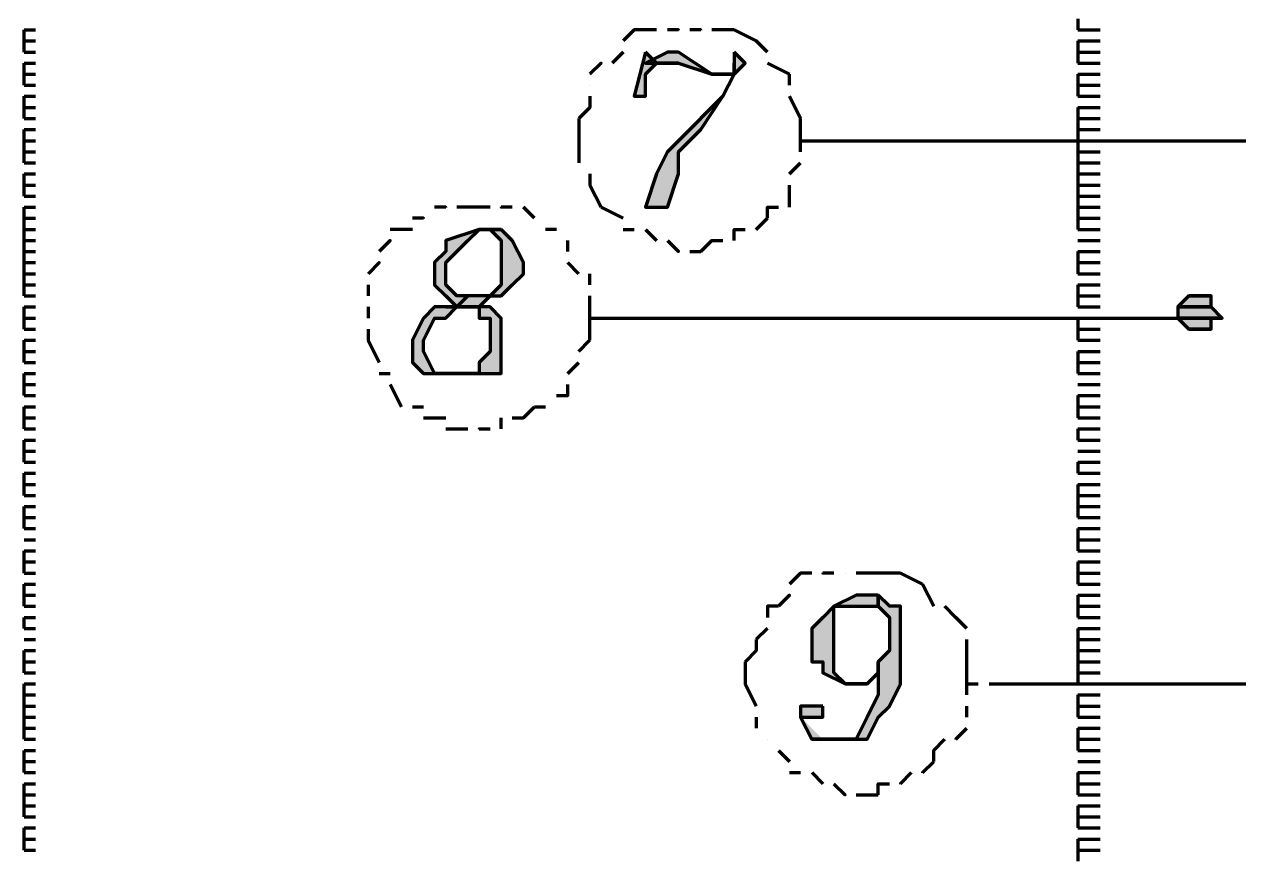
# Model space of a CAD drawing. Header units: inches. Extents: x 16 to 776, y 37 to 575.
# Drawn here: x 245.83 to 264.08, y 330.25 to 342.75 of the extents above; entities that cross this region are included whole.
import ezdxf

# ---------------------------------------------------------------- set-up
doc = ezdxf.new("R2010")
doc.units = ezdxf.units.IN
doc.header["$MEASUREMENT"] = 0
doc.layers.add('H', color=7, linetype='CONTINUOUS', lineweight=100)
doc.layers.add('P', color=250, linetype='CONTINUOUS', lineweight=100)

msp = doc.modelspace()

# ---------------------------------------------------------------- hatches: boundary and pattern name
at = {"layer": 'H', "linetype": 'Continuous'}
for points in [[(255.167, 342.333), (255, 341.667), (255.167, 341.667), (255.167, 342), (255.333, 342.167), (255.667, 342.167), (255.167, 342.167), (255.333, 342.167)], [(256.5, 342.333), (256.5, 342.167), (256.5, 342), (256.333, 341.667), (255.667, 341), (255.5, 340.833), (255.333, 340.5), (255.167, 340), (255.5, 340), (255.667, 340.5), (255.667, 340.833), (256, 341.167), (256.333, 341.667), (256.5, 342), (256.667, 342.167)], [(255.667, 342.333), (255.5, 342.333), (255.167, 342.167), (255.667, 342.167), (256.167, 342)], [(253, 339.667), (252.667, 339.667), (252.167, 339.5), (252.167, 339.333), (252, 339.167), (252, 338.833), (252.167, 338.667), (252.333, 338.5), (252.5, 338.667), (252.333, 338.667), (252.167, 338.833), (252.167, 339.167), (252.333, 339.333), (252.5, 339.5), (252.667, 339.667), (252.833, 339.667)], [(253, 339.667), (252.833, 339.667), (253, 339.5), (253, 339.333), (253, 339), (253, 338.833), (252.833, 338.667), (252.667, 338.667), (252.5, 338.667), (252.333, 338.5), (252.167, 338.5), (252.667, 338.5), (252.667, 338.333), (252.833, 338.333), (252.833, 337.833), (252.667, 337.667), (252.667, 337.5), (252.5, 337.5), (252.167, 337.5), (252, 337.5), (252.667, 337.5), (252.833, 337.5), (253, 337.5), (253, 337.667), (253, 337.833), (253, 338.167), (253, 338.333), (252.833, 338.5), (252.667, 338.5), (252.833, 338.667), (253, 338.667), (253.167, 338.833), (253.333, 339), (253.333, 339.167), (253.167, 339.5)], [(263.333, 338.667), (263.667, 338.5), (263.167, 338.5)], [(263.5, 338.667), (263.333, 338.667), (263.667, 338.667)], [(263.667, 338.667), (263.333, 338.667), (263.667, 338.5)], [(263.667, 338.5), (263.167, 338.5), (263.833, 338.333)], [(263.167, 338.5), (263.833, 338.333), (263.167, 338.333)], [(263.833, 338.333), (263.167, 338.333), (263.667, 338.333)], [(263.667, 338.333), (263.167, 338.333), (263.667, 338.167)], [(263.167, 338.333), (263.667, 338.167), (263.333, 338.167)], [(263.667, 338.167), (263.333, 338.167), (263.5, 338.167)], [(258.667, 334.167), (258.333, 334.167), (258, 334), (257.833, 333.833), (257.667, 333.667), (257.667, 333.167), (257.833, 333.167), (257.833, 333), (258.167, 332.833), (258, 333), (258, 333.167), (258, 333.667), (258, 334), (258.167, 334), (258.333, 334), (258.667, 334)]]:
    msp.add_hatch(color=0, dxfattribs=at).paths.add_polyline_path(points)
h = msp.add_hatch(color=0, dxfattribs=at)
edge = h.paths.add_edge_path()
edge.add_line((252.167, 338.5), (252, 338.5))
edge.add_line((252, 338.5), (251.833, 338.333))
edge.add_line((251.833, 338.333), (251.667, 338))
edge.add_line((251.667, 338), (251.667, 337.667))
edge.add_line((251.667, 337.667), (251.833, 337.5))
edge.add_line((251.833, 337.5), (252.167, 337.5))
edge.add_line((252.167, 337.5), (252, 337.5))
edge.add_line((252, 337.5), (251.833, 337.833))
edge.add_line((251.833, 337.833), (251.833, 338))
edge.add_line((251.833, 338), (252, 338.333))
edge.add_line((252, 338.333), (252.167, 338.333))
edge.add_line((252.167, 338.333), (252.333, 338.5))
edge.add_line((252.333, 338.5), (252.5, 338.5))
edge.add_line((252.5, 338.5), (252.667, 338.5))
h = msp.add_hatch(color=0, dxfattribs=at)
edge = h.paths.add_edge_path()
edge.add_line((258.667, 334.167), (258.667, 334))
edge.add_line((258.667, 334), (258.833, 333.833))
edge.add_line((258.833, 333.833), (258.833, 333.333))
edge.add_line((258.833, 333.333), (258.667, 333.167))
edge.add_line((258.667, 333.167), (258.667, 332.833))
edge.add_line((258.667, 332.833), (258.667, 332.667))
edge.add_line((258.667, 332.667), (258.5, 332.333))
edge.add_line((258.5, 332.333), (258.333, 332))
edge.add_line((258.333, 332), (257.833, 332))
edge.add_line((257.833, 332), (258.167, 332))
edge.add_line((258.167, 332), (258.5, 332))
edge.add_line((258.5, 332), (258.667, 332.333))
edge.add_line((258.667, 332.333), (258.833, 332.5))
edge.add_line((258.833, 332.5), (259, 332.833))
edge.add_line((259, 332.833), (259, 333.167))
edge.add_line((259, 333.167), (259, 333.667))
edge.add_line((259, 333.667), (259, 334))
edge.add_line((259, 334), (258.833, 334))
h = msp.add_hatch(color=0, dxfattribs=at)
edge = h.paths.add_edge_path()
edge.add_line((257.833, 332.5), (257.5, 332.5))
edge.add_line((257.5, 332.5), (257.5, 332.333))
edge.add_line((257.5, 332.333), (257.833, 332))
edge.add_line((257.833, 332), (257.667, 332))
edge.add_line((257.667, 332), (257.5, 332.333))
edge.add_line((257.5, 332.333), (257.833, 332.333))

# ---------------------------------------------------------------- linework, layer by layer
at = {"layer": 'P', "color": 0, "linetype": 'Continuous'}
for points in [[(261.667, 342.833), (261.667, 342.667)], [(245.833, 342.667), (246, 342.667)], [(245.833, 342.667), (245.833, 342.667)], [(245.833, 342.5), (245.833, 342.667)], [(245.833, 342.667), (245.833, 342.667)], [(245.833, 342.667), (246, 342.667)], [(245.833, 342.667), (246, 342.667)], [(245.833, 342.667), (245.833, 342.667)], [(245.833, 342.667), (245.833, 342.667)], [(245.833, 342.667), (246, 342.667)], [(245.833, 342.667), (245.833, 342.667)], [(245.833, 342.667), (246, 342.667)], [(255.167, 342.667), (255, 342.667), (254.833, 342.5)], [(255.333, 342.667), (255.167, 342.667)], [(255.667, 342.667), (255.667, 342.667), (255.5, 342.667)], [(256, 342.667), (256, 342.667), (255.833, 342.667)], [(256.5, 342.667), (256.167, 342.667)], [(256.833, 342.5), (256.5, 342.667)], [(261.667, 342.667), (261.833, 342.667)], [(261.667, 342.667), (261.667, 342.667)], [(261.667, 342.667), (261.833, 342.667)], [(261.667, 342.667), (261.833, 342.667)], [(261.667, 342.667), (261.833, 342.667)], [(261.833, 342.667), (262, 342.667)], [(261.833, 342.667), (262, 342.667)], [(261.833, 342.667), (262, 342.667)], [(261.833, 342.667), (262, 342.667)], [(245.833, 342.5), (246, 342.5)], [(245.833, 342.5), (245.833, 342.5)], [(245.833, 342.333), (245.833, 342.5)], [(245.833, 342.5), (245.833, 342.5)], [(245.833, 342.5), (246, 342.5)], [(257, 342.333), (256.833, 342.5)], [(261.667, 342.5), (261.833, 342.5)], [(261.667, 342.5), (261.667, 342.333)], [(261.667, 342.5), (261.833, 342.5)], [(261.833, 342.5), (262, 342.5)], [(261.833, 342.5), (262, 342.5)], [(245.833, 342.333), (246, 342.333)], [(245.833, 342.333), (245.833, 342.333)], [(245.833, 342.333), (246, 342.333)], [(245.833, 342.333), (245.833, 342.333)], [(245.833, 342.333), (245.833, 342.333)], [(245.833, 342.333), (246, 342.333)], [(254.833, 342.333), (254.667, 342.167)], [(255.167, 342.333), (255, 341.667), (255.167, 341.667), (255.167, 342), (255.333, 342.167), (255.667, 342.167), (255.167, 342.167), (255.333, 342.167), (255.167, 342.333)], [(256.5, 342.333), (256.5, 342.167), (256.5, 342.167), (256.5, 342), (256.333, 341.667), (255.667, 341), (255.5, 340.833), (255.333, 340.5), (255.167, 340), (255.5, 340), (255.667, 340.5), (255.667, 340.833), (256, 341.167), (256.333, 341.667), (256.5, 342), (256.667, 342.167), (256.5, 342.333)], [(255.667, 342.333), (255.5, 342.333), (255.167, 342.167), (255.667, 342.167), (256.167, 342), (256.167, 342), (255.667, 342.333)], [(261.667, 342.333), (261.833, 342.333)], [(261.667, 342.333), (261.667, 342.167)], [(261.667, 342.333), (261.833, 342.333)], [(261.833, 342.333), (262, 342.333)], [(261.833, 342.333), (262, 342.333)], [(245.833, 342.167), (246, 342.167)], [(245.833, 342.167), (245.833, 342.167)], [(245.833, 342), (245.833, 342.167)], [(245.833, 342.167), (245.833, 342.167)], [(245.833, 342.167), (246, 342.167)], [(245.833, 342.167), (246, 342.167)], [(245.833, 342.167), (245.833, 342.167)], [(245.833, 342.167), (245.833, 342.167)], [(245.833, 342.167), (246, 342.167)], [(245.833, 342.167), (245.833, 342.167)], [(245.833, 342.167), (246, 342.167)], [(254.5, 342.167), (254.5, 342.167), (254.333, 342)], [(256.5, 342.167), (256.5, 342), (256.167, 342), (256.167, 342), (256.5, 342), (256.5, 342.167), (256.5, 342.167)], [(257.333, 342), (257, 342.167)], [(261.667, 342.167), (261.833, 342.167)], [(261.667, 342.167), (261.667, 342.167)], [(261.667, 342.167), (261.833, 342.167)], [(261.667, 342.167), (261.833, 342.167)], [(261.667, 342.167), (261.833, 342.167)], [(261.833, 342.167), (262, 342.167)], [(261.833, 342.167), (262, 342.167)], [(261.833, 342.167), (262, 342.167)], [(261.833, 342.167), (262, 342.167)], [(245.833, 342), (246, 342)], [(245.833, 342), (245.833, 342)], [(245.833, 341.833), (245.833, 342)], [(245.833, 342), (245.833, 342)], [(245.833, 342), (246, 342)], [(245.833, 341.833), (246, 341.833)], [(245.833, 341.833), (245.833, 341.833)], [(245.833, 341.833), (245.833, 341.833)], [(245.833, 341.833), (246, 341.833)], [(245.833, 341.833), (246, 341.833)], [(245.833, 341.833), (245.833, 341.833)], [(245.833, 341.833), (245.833, 341.833)], [(245.833, 341.833), (246, 341.833)], [(245.833, 341.833), (246, 341.833)], [(245.833, 341.833), (245.833, 341.833)], [(245.833, 341.833), (245.833, 341.833)], [(245.833, 341.833), (246, 341.833)], [(254.333, 341.833), (254.333, 341.833)], [(257.333, 341.833), (257.333, 342)], [(261.667, 342), (261.833, 342)], [(261.667, 342), (261.667, 341.833)], [(261.667, 342), (261.833, 342)], [(261.667, 341.833), (261.833, 341.833)], [(261.667, 341.833), (261.667, 341.833)], [(261.667, 341.833), (261.833, 341.833)], [(261.667, 341.833), (261.833, 341.833)], [(261.667, 341.833), (261.667, 341.667)], [(261.667, 341.833), (261.833, 341.833)], [(261.833, 342), (262, 342)], [(261.833, 342), (262, 342)], [(261.833, 341.833), (262, 341.833)], [(261.833, 341.833), (262, 341.833)], [(261.833, 341.833), (262, 341.833)], [(261.833, 341.833), (262, 341.833)], [(245.833, 341.667), (246, 341.667)], [(245.833, 341.667), (245.833, 341.667)], [(245.833, 341.5), (245.833, 341.667)], [(245.833, 341.667), (245.833, 341.667)], [(245.833, 341.667), (246, 341.667)], [(254.333, 341.667), (254.333, 341.5), (254.167, 341.333)], [(257.5, 341.333), (257.333, 341.667)], [(261.667, 341.667), (261.833, 341.667)], [(261.667, 341.667), (261.833, 341.667)], [(261.833, 341.667), (262, 341.667)], [(261.833, 341.667), (262, 341.667)], [(245.833, 341.5), (246, 341.5)], [(245.833, 341.5), (245.833, 341.5)], [(245.833, 341.333), (245.833, 341.5)], [(245.833, 341.5), (245.833, 341.5)], [(245.833, 341.5), (246, 341.5)], [(261.667, 341.5), (261.833, 341.5)], [(261.667, 341.5), (261.667, 341.333)], [(261.667, 341.5), (261.833, 341.5)], [(261.833, 341.5), (262, 341.5)], [(261.833, 341.5), (262, 341.5)], [(245.833, 341.333), (246, 341.333)], [(245.833, 341.333), (245.833, 341.333)], [(245.833, 341.333), (245.833, 341.333)], [(245.833, 341.333), (246, 341.333)], [(245.833, 341.333), (246, 341.333)], [(245.833, 341.333), (245.833, 341.333)], [(245.833, 341.333), (245.833, 341.333)], [(245.833, 341.333), (246, 341.333)], [(245.833, 341.333), (246, 341.333)], [(245.833, 341.333), (245.833, 341.333)], [(245.833, 341.333), (245.833, 341.333)], [(245.833, 341.333), (246, 341.333)], [(254.167, 341.333), (254.167, 341)], [(257.5, 341), (257.5, 341.333)], [(261.667, 341.333), (261.833, 341.333)], [(261.667, 341.333), (261.667, 341.333)], [(261.667, 341.333), (261.833, 341.333)], [(261.667, 341.333), (261.833, 341.333)], [(261.667, 341.333), (261.667, 341.167)], [(261.667, 341.333), (261.833, 341.333)], [(261.833, 341.333), (262, 341.333)], [(261.833, 341.333), (262, 341.333)], [(261.833, 341.333), (262, 341.333)], [(261.833, 341.333), (262, 341.333)], [(245.833, 341.167), (246, 341.167)], [(245.833, 341.167), (245.833, 341.167)], [(245.833, 341), (245.833, 341.167)], [(245.833, 341.167), (245.833, 341.167)], [(245.833, 341.167), (246, 341.167)], [(261.667, 341.167), (261.833, 341.167)], [(261.667, 341.167), (261.667, 341)], [(261.667, 341.167), (261.833, 341.167)], [(261.833, 341.167), (262, 341.167)], [(261.833, 341.167), (262, 341.167)], [(245.833, 341), (246, 341)], [(245.833, 341), (245.833, 341)], [(245.833, 340.833), (245.833, 341)], [(245.833, 341), (245.833, 341)], [(245.833, 341), (246, 341)], [(245.833, 341), (246, 341)], [(245.833, 341), (245.833, 341)], [(245.833, 341), (245.833, 341)], [(245.833, 341), (245.833, 341)], [(245.833, 341), (246, 341)], [(254.167, 341), (254.167, 340.667)], [(257.5, 341), (278.167, 341)], [(257.5, 340.833), (257.5, 341)], [(257.5, 341), (257.667, 341)], [(261.667, 341), (261.833, 341)], [(261.667, 341), (261.833, 341)], [(261.667, 341), (261.833, 341)], [(261.667, 341), (261.667, 340.833)], [(261.667, 341), (261.833, 341)], [(261.833, 341), (262, 341)], [(261.833, 341), (262, 341)], [(261.833, 341), (262, 341)], [(261.833, 341), (262, 341)], [(245.833, 340.833), (246, 340.833)], [(245.833, 340.833), (245.833, 340.833)], [(245.833, 340.667), (245.833, 340.833)], [(245.833, 340.833), (245.833, 340.833)], [(245.833, 340.833), (246, 340.833)], [(261.667, 340.833), (261.833, 340.833)], [(261.667, 340.833), (261.667, 340.667)], [(261.667, 340.833), (261.833, 340.833)], [(261.833, 340.833), (262, 340.833)], [(261.833, 340.833), (262, 340.833)], [(245.833, 340.667), (246, 340.667)], [(245.833, 340.667), (245.833, 340.667)], [(245.833, 340.667), (245.833, 340.667)], [(245.833, 340.667), (246, 340.667)], [(257.333, 340.5), (257.5, 340.667)], [(261.667, 340.667), (261.833, 340.667)], [(261.667, 340.667), (261.667, 340.5)], [(261.667, 340.667), (261.833, 340.667)], [(261.833, 340.667), (262, 340.667)], [(261.833, 340.667), (262, 340.667)], [(245.833, 340.5), (246, 340.5)], [(245.833, 340.5), (245.833, 340.5)], [(245.833, 340.333), (245.833, 340.5)], [(245.833, 340.5), (245.833, 340.5)], [(245.833, 340.5), (246, 340.5)], [(245.833, 340.5), (246, 340.5)], [(245.833, 340.5), (245.833, 340.5)], [(245.833, 340.5), (245.833, 340.5)], [(245.833, 340.5), (245.833, 340.5)], [(245.833, 340.5), (246, 340.5)], [(254.333, 340.5), (254.333, 340.333)], [(261.667, 340.5), (261.833, 340.5)], [(261.667, 340.5), (261.833, 340.5)], [(261.667, 340.5), (261.833, 340.5)], [(261.667, 340.5), (261.667, 340.333)], [(261.667, 340.5), (261.833, 340.5)], [(261.833, 340.5), (262, 340.5)], [(261.833, 340.5), (262, 340.5)], [(261.833, 340.5), (262, 340.5)], [(261.833, 340.5), (262, 340.5)], [(245.833, 340.333), (246, 340.333)], [(245.833, 340.333), (245.833, 340.333)], [(245.833, 340.167), (245.833, 340.333)], [(245.833, 340.333), (245.833, 340.333)], [(245.833, 340.333), (246, 340.333)], [(254.333, 340.333), (254.5, 340)], [(257.333, 340), (257.333, 340.167), (257.333, 340.333)], [(261.667, 340.333), (261.833, 340.333)], [(261.667, 340.333), (261.667, 340.167)], [(261.667, 340.333), (261.833, 340.333)], [(261.833, 340.333), (262, 340.333)], [(261.833, 340.333), (262, 340.333)], [(245.833, 340.167), (246, 340.167)], [(245.833, 340.167), (245.833, 340.167)], [(245.833, 340.167), (245.833, 340.167)], [(245.833, 340.167), (246, 340.167)], [(245.833, 340), (246, 340)], [(245.833, 340), (245.833, 340)], [(245.833, 339.833), (245.833, 340)], [(245.833, 340), (245.833, 340)], [(245.833, 340), (246, 340)], [(245.833, 340), (246, 340)], [(245.833, 340), (245.833, 340)], [(245.833, 340), (245.833, 340)], [(245.833, 340), (245.833, 340)], [(245.833, 340), (246, 340)], [(252.167, 340), (252.167, 340), (252, 340)], [(252.667, 340), (252.333, 340)], [(252.833, 340), (252.667, 340), (252.667, 340)], [(253.167, 340), (253, 340), (253, 340)], [(253.5, 339.833), (253.333, 340)], [(254.5, 340), (254.833, 339.833)], [(257, 339.833), (257, 340), (257.167, 340)], [(261.667, 340.167), (261.833, 340.167)], [(261.667, 340.167), (261.667, 340)], [(261.667, 340.167), (261.833, 340.167)], [(261.667, 340), (261.833, 340)], [(261.667, 340), (261.833, 340)], [(261.667, 340), (261.833, 340)], [(261.667, 340), (261.667, 339.833)], [(261.667, 340), (261.833, 340)], [(261.833, 340.167), (262, 340.167)], [(261.833, 340.167), (262, 340.167)], [(261.833, 340), (262, 340)], [(261.833, 340), (262, 340)], [(261.833, 340), (262, 340)], [(261.833, 340), (262, 340)], [(245.833, 339.833), (246, 339.833)], [(245.833, 339.833), (245.833, 339.833)], [(245.833, 339.667), (245.833, 339.833)], [(245.833, 339.833), (245.833, 339.833)], [(245.833, 339.833), (246, 339.833)], [(251.833, 339.833), (251.833, 339.833), (251.667, 339.833)], [(256.833, 339.667), (257, 339.833)], [(261.667, 339.833), (261.833, 339.833)], [(261.667, 339.833), (261.667, 339.667)], [(261.667, 339.833), (261.833, 339.833)], [(261.833, 339.833), (262, 339.833)], [(261.833, 339.833), (262, 339.833)], [(245.833, 339.667), (246, 339.667)], [(245.833, 339.667), (245.833, 339.667)], [(245.833, 339.5), (245.833, 339.667)], [(245.833, 339.667), (245.833, 339.667)], [(245.833, 339.667), (246, 339.667)], [(245.833, 339.667), (246, 339.667)], [(245.833, 339.667), (245.833, 339.667)], [(245.833, 339.667), (245.833, 339.667)], [(245.833, 339.667), (246, 339.667)], [(251.667, 339.667), (251.5, 339.667), (251.333, 339.667)], [(253, 339.667), (252.667, 339.667), (252.167, 339.5), (252.167, 339.5), (252.167, 339.333), (252, 339.167), (252, 338.833), (252.167, 338.667), (252.167, 338.667), (252.333, 338.5), (252.5, 338.667), (252.333, 338.667), (252.167, 338.833), (252.167, 339.167), (252.333, 339.333), (252.5, 339.5), (252.667, 339.667), (252.833, 339.667), (253, 339.667)], [(253, 339.667), (252.833, 339.667), (253, 339.5), (253, 339.333), (253, 339), (253, 338.833), (252.833, 338.667), (252.667, 338.667), (252.667, 338.667), (252.5, 338.667), (252.333, 338.5), (252.167, 338.5), (252.667, 338.5), (252.667, 338.5), (252.667, 338.333), (252.833, 338.333), (252.833, 337.833), (252.667, 337.667), (252.667, 337.5), (252.5, 337.5), (252.167, 337.5), (252, 337.5), (252.667, 337.5), (252.833, 337.5), (253, 337.5), (253, 337.667), (253, 337.833), (253, 338.167), (253, 338.333), (252.833, 338.5), (252.667, 338.5), (252.667, 338.5), (252.833, 338.667), (253, 338.667), (253.167, 338.833), (253.333, 339), (253.333, 339.167), (253.167, 339.5), (253, 339.667)], [(253.833, 339.667), (253.667, 339.667)], [(254.833, 339.667), (255, 339.667)], [(255.167, 339.667), (255.333, 339.5)], [(256.5, 339.5), (256.5, 339.667), (256.667, 339.667)], [(261.667, 339.667), (261.833, 339.667)], [(261.667, 339.667), (261.667, 339.667)], [(261.667, 339.667), (261.833, 339.667)], [(261.667, 339.667), (261.833, 339.667)], [(261.667, 339.667), (261.833, 339.667)], [(261.667, 339.667), (261.833, 339.667)], [(261.833, 339.667), (262, 339.667)], [(261.833, 339.667), (262, 339.667)], [(261.833, 339.667), (262, 339.667)], [(261.833, 339.667), (262, 339.667)], [(261.833, 339.667), (262, 339.667)], [(245.833, 339.5), (246, 339.5)], [(245.833, 339.5), (245.833, 339.5)], [(245.833, 339.333), (245.833, 339.5)], [(245.833, 339.5), (245.833, 339.5)], [(245.833, 339.5), (246, 339.5)], [(251.333, 339.5), (251.333, 339.5), (251.167, 339.333)], [(254, 339.333), (254, 339.5)], [(255.5, 339.5), (255.667, 339.333), (255.667, 339.333)], [(256, 339.333), (256.167, 339.5), (256.333, 339.5)], [(261.667, 339.5), (261.833, 339.5)], [(261.667, 339.5), (261.833, 339.5)], [(261.667, 339.5), (261.833, 339.5)], [(261.833, 339.5), (262, 339.5)], [(261.833, 339.5), (262, 339.5)], [(261.833, 339.5), (262, 339.5)], [(245.833, 339.333), (246, 339.333)], [(245.833, 339.333), (245.833, 339.333)], [(245.833, 339.167), (245.833, 339.333)], [(245.833, 339.333), (245.833, 339.333)], [(245.833, 339.333), (246, 339.333)], [(255.833, 339.333), (256, 339.333)], [(261.667, 339.333), (261.833, 339.333)], [(261.667, 339.333), (261.667, 339.167)], [(261.667, 339.333), (261.833, 339.333)], [(261.833, 339.333), (262, 339.333)], [(261.833, 339.333), (262, 339.333)], [(245.833, 339.167), (246, 339.167)], [(245.833, 339.167), (245.833, 339.167)], [(245.833, 339), (245.833, 339.167)], [(245.833, 339.167), (245.833, 339.167)], [(245.833, 339.167), (246, 339.167)], [(245.833, 339.167), (246, 339.167)], [(245.833, 339.167), (245.833, 339.167)], [(245.833, 339.167), (245.833, 339.167)], [(245.833, 339.167), (246, 339.167)], [(251.167, 339.167), (251.167, 339.167), (251, 339)], [(254.167, 339), (254, 339.167)], [(261.667, 339.167), (261.833, 339.167)], [(261.667, 339.167), (261.667, 339.167)], [(261.667, 339.167), (261.833, 339.167)], [(261.667, 339.167), (261.833, 339.167)], [(261.667, 339.167), (261.667, 339)], [(261.667, 339.167), (261.833, 339.167)], [(261.833, 339.167), (262, 339.167)], [(261.833, 339.167), (262, 339.167)], [(261.833, 339.167), (262, 339.167)], [(261.833, 339.167), (262, 339.167)], [(245.833, 339), (246, 339)], [(245.833, 339), (245.833, 339)], [(245.833, 338.833), (245.833, 339)], [(245.833, 339), (245.833, 339)], [(245.833, 339), (246, 339)], [(254.333, 338.833), (254.333, 339)], [(261.667, 339), (261.833, 339)], [(261.667, 339), (261.833, 339)], [(261.667, 339), (261.833, 339)], [(261.833, 339), (262, 339)], [(261.833, 339), (262, 339)], [(261.833, 339), (262, 339)], [(245.833, 338.833), (246, 338.833)], [(245.833, 338.833), (245.833, 338.833)], [(245.833, 338.667), (245.833, 338.833)], [(245.833, 338.833), (245.833, 338.833)], [(245.833, 338.833), (246, 338.833)], [(245.833, 338.833), (246, 338.833)], [(245.833, 338.833), (245.833, 338.833)], [(245.833, 338.833), (245.833, 338.833)], [(245.833, 338.833), (245.833, 338.833)], [(245.833, 338.833), (246, 338.833)], [(251, 338.833), (251, 338.667)], [(261.667, 338.833), (261.833, 338.833)], [(261.667, 338.833), (261.833, 338.833)], [(261.667, 338.833), (261.833, 338.833)], [(261.667, 338.833), (261.833, 338.833)], [(261.667, 338.833), (261.667, 338.667)], [(261.667, 338.833), (261.833, 338.833)], [(261.833, 338.833), (262, 338.833)], [(261.833, 338.833), (262, 338.833)], [(261.833, 338.833), (262, 338.833)], [(261.833, 338.833), (262, 338.833)], [(261.833, 338.833), (262, 338.833)], [(245.833, 338.667), (246, 338.667)], [(245.833, 338.667), (245.833, 338.667)], [(245.833, 338.667), (245.833, 338.667)], [(245.833, 338.667), (246, 338.667)], [(254.333, 338.333), (254.333, 338.667)], [(261.667, 338.667), (261.833, 338.667)], [(261.667, 338.667), (261.667, 338.5)], [(261.667, 338.667), (261.833, 338.667)], [(261.833, 338.667), (262, 338.667)], [(261.833, 338.667), (262, 338.667)], [(263.667, 338.667), (263.333, 338.667), (263.167, 338.5), (263.667, 338.5), (263.667, 338.667)], [(263.333, 338.667), (263.5, 338.667), (263.333, 338.667), (263.333, 338.667)], [(263.5, 338.667), (263.333, 338.667), (263.333, 338.667), (263.5, 338.667), (263.5, 338.667)], [(263.5, 338.667), (263.333, 338.667), (263.333, 338.667), (263.667, 338.667), (263.5, 338.667)], [(263.667, 338.667), (263.333, 338.667), (263.333, 338.667), (263.667, 338.667), (263.667, 338.667)], [(263.5, 338.667), (263.333, 338.667), (263.333, 338.667)], [(263.833, 338.333), (263.667, 338.5), (263.667, 338.667)], [(245.833, 338.5), (246, 338.5)], [(245.833, 338.5), (245.833, 338.5)], [(245.833, 338.333), (245.833, 338.5)], [(245.833, 338.5), (245.833, 338.5)], [(245.833, 338.5), (246, 338.5)], [(251, 338.5), (251, 338.333)], [(252.167, 338.5), (252, 338.5), (251.833, 338.333), (251.667, 338), (251.667, 337.667), (251.833, 337.5), (252, 337.5), (252.167, 337.5), (252, 337.5), (252, 337.5), (251.833, 337.833), (251.833, 338), (252, 338.333), (252.167, 338.333), (252.333, 338.5), (252.5, 338.5), (252.667, 338.5), (252.167, 338.5)], [(261.667, 338.5), (261.833, 338.5)], [(261.667, 338.5), (261.833, 338.5)], [(261.667, 338.5), (261.833, 338.5)], [(261.833, 338.5), (262, 338.5)], [(261.833, 338.5), (262, 338.5)], [(261.833, 338.5), (262, 338.5)], [(263.667, 338.5), (263.167, 338.5), (263.167, 338.5), (263.667, 338.5), (263.667, 338.5)], [(263.667, 338.5), (263.167, 338.5), (263.167, 338.333), (263.833, 338.333), (263.667, 338.5)], [(263.167, 338.5), (263.167, 338.333), (263.167, 338.333)], [(245.833, 338.333), (246, 338.333)], [(245.833, 338.333), (245.833, 338.333)], [(245.833, 338.167), (245.833, 338.333)], [(245.833, 338.333), (245.833, 338.333)], [(245.833, 338.333), (246, 338.333)], [(245.833, 338.333), (246, 338.333)], [(245.833, 338.333), (245.833, 338.333)], [(245.833, 338.333), (245.833, 338.333)], [(245.833, 338.333), (245.833, 338.333)], [(245.833, 338.333), (246, 338.333)], [(254.333, 338.333), (263.333, 338.333)], [(254.333, 338), (254.333, 338.333)], [(254.333, 338.333), (254.333, 338.333)], [(261.667, 338.333), (261.833, 338.333)], [(261.667, 338.333), (261.833, 338.333)], [(261.667, 338.333), (261.833, 338.333)], [(261.667, 338.333), (261.833, 338.333)], [(261.667, 338.333), (261.667, 338.167)], [(261.667, 338.333), (261.833, 338.333)], [(261.833, 338.333), (262, 338.333)], [(261.833, 338.333), (262, 338.333)], [(261.833, 338.333), (262, 338.333)], [(261.833, 338.333), (262, 338.333)], [(261.833, 338.333), (262, 338.333)], [(263.833, 338.333), (263.167, 338.333), (263.167, 338.333), (263.833, 338.333), (263.833, 338.333)], [(263.833, 338.333), (263.167, 338.333), (263.167, 338.333), (263.833, 338.333), (263.833, 338.333)], [(263.833, 338.333), (263.167, 338.333), (263.167, 338.333), (263.667, 338.333), (263.833, 338.333)], [(263.667, 338.333), (263.167, 338.333), (263.167, 338.333), (263.667, 338.333), (263.667, 338.333)], [(263.667, 338.333), (263.167, 338.333), (263.333, 338.167), (263.667, 338.167), (263.667, 338.333)], [(263.167, 338.333), (263.333, 338.167), (263.333, 338.167)], [(263.5, 338.167), (263.667, 338.167), (263.667, 338.333)], [(263.833, 338.333), (263.833, 338.333)], [(245.833, 338.167), (246, 338.167)], [(245.833, 338.167), (245.833, 338.167)], [(245.833, 338.167), (245.833, 338.167)], [(245.833, 338.167), (246, 338.167)], [(245.833, 338), (246, 338)], [(245.833, 338), (245.833, 338)], [(245.833, 337.833), (245.833, 338)], [(245.833, 338), (245.833, 338)], [(245.833, 338), (246, 338)], [(245.833, 338), (246, 338)], [(245.833, 338), (245.833, 338)], [(245.833, 338), (245.833, 338)], [(245.833, 338), (245.833, 338)], [(245.833, 338), (246, 338)], [(251, 338.167), (251, 338)], [(251, 338), (251.167, 337.667)], [(254.167, 337.833), (254.333, 338)], [(261.667, 338.167), (261.833, 338.167)], [(261.667, 338.167), (261.667, 338)], [(261.667, 338.167), (261.833, 338.167)], [(261.667, 338), (261.833, 338)], [(261.667, 338), (261.833, 338)], [(261.667, 338), (261.833, 338)], [(261.667, 338), (261.833, 338)], [(261.667, 338), (261.833, 338)], [(261.667, 338), (261.833, 338)], [(261.833, 338.167), (262, 338.167)], [(261.833, 338.167), (262, 338.167)], [(261.833, 338), (262, 338)], [(261.833, 338), (262, 338)], [(261.833, 338), (262, 338)], [(261.833, 338), (262, 338)], [(261.833, 338), (262, 338)], [(261.833, 338), (262, 338)], [(263.667, 338.167), (263.333, 338.167), (263.333, 338.167), (263.667, 338.167), (263.667, 338.167)], [(263.667, 338.167), (263.333, 338.167), (263.333, 338.167), (263.5, 338.167), (263.667, 338.167)], [(263.5, 338.167), (263.333, 338.167), (263.333, 338.167), (263.5, 338.167), (263.5, 338.167)], [(263.5, 338.167), (263.333, 338.167), (263.333, 338.167), (263.5, 338.167), (263.5, 338.167)], [(245.833, 337.833), (246, 337.833)], [(245.833, 337.833), (245.833, 337.833)], [(245.833, 337.667), (245.833, 337.833)], [(245.833, 337.833), (245.833, 337.833)], [(245.833, 337.833), (246, 337.833)], [(261.667, 337.833), (261.833, 337.833)], [(261.667, 337.833), (261.667, 337.667)], [(261.667, 337.833), (261.833, 337.833)], [(261.833, 337.833), (262, 337.833)], [(261.833, 337.833), (262, 337.833)], [(245.833, 337.667), (246, 337.667)], [(245.833, 337.667), (245.833, 337.667)], [(245.833, 337.667), (245.833, 337.667)], [(245.833, 337.667), (246, 337.667)], [(254, 337.5), (254.167, 337.667)], [(261.667, 337.667), (261.833, 337.667)], [(261.667, 337.667), (261.667, 337.5)], [(261.667, 337.667), (261.833, 337.667)], [(261.833, 337.667), (262, 337.667)], [(261.833, 337.667), (262, 337.667)], [(245.833, 337.5), (246, 337.5)], [(245.833, 337.5), (245.833, 337.5)], [(245.833, 337.333), (245.833, 337.5)], [(245.833, 337.5), (245.833, 337.5)], [(245.833, 337.5), (246, 337.5)], [(245.833, 337.5), (246, 337.5)], [(245.833, 337.5), (245.833, 337.5)], [(245.833, 337.5), (245.833, 337.5)], [(245.833, 337.5), (245.833, 337.5)], [(245.833, 337.5), (246, 337.5)], [(251.167, 337.5), (251.333, 337.5)], [(261.667, 337.5), (261.833, 337.5)], [(261.667, 337.5), (261.667, 337.5)], [(261.667, 337.5), (261.833, 337.5)], [(261.667, 337.5), (261.833, 337.5)], [(261.667, 337.5), (261.833, 337.5)], [(261.667, 337.5), (261.833, 337.5)], [(261.833, 337.5), (262, 337.5)], [(261.833, 337.5), (262, 337.5)], [(261.833, 337.5), (262, 337.5)], [(261.833, 337.5), (262, 337.5)], [(261.833, 337.5), (262, 337.5)], [(245.833, 337.333), (246, 337.333)], [(245.833, 337.333), (245.833, 337.333)], [(245.833, 337.167), (245.833, 337.333)], [(245.833, 337.333), (245.833, 337.333)], [(245.833, 337.333), (246, 337.333)], [(251.333, 337.333), (251.5, 337)], [(253.833, 337.167), (254, 337.167), (254, 337.333)], [(261.667, 337.333), (261.833, 337.333)], [(261.667, 337.333), (261.833, 337.333)], [(261.667, 337.333), (261.833, 337.333)], [(261.833, 337.333), (262, 337.333)], [(261.833, 337.333), (262, 337.333)], [(261.833, 337.333), (262, 337.333)], [(245.833, 337.167), (246, 337.167)], [(245.833, 337.167), (245.833, 337.167)], [(245.833, 337.167), (246, 337.167)], [(245.833, 337.167), (245.833, 337.167)], [(245.833, 337.167), (245.833, 337.167)], [(245.833, 337.167), (246, 337.167)], [(261.667, 337.167), (261.833, 337.167)], [(261.667, 337.167), (261.667, 337)], [(261.667, 337.167), (261.833, 337.167)], [(261.833, 337.167), (262, 337.167)], [(261.833, 337.167), (262, 337.167)], [(245.833, 337), (246, 337)], [(245.833, 337), (245.833, 337)], [(245.833, 336.833), (245.833, 337)], [(245.833, 337), (245.833, 337)], [(245.833, 337), (246, 337)], [(245.833, 337), (246, 337)], [(245.833, 337), (245.833, 337)], [(245.833, 337), (245.833, 337)], [(245.833, 337), (246, 337)], [(245.833, 337), (245.833, 337)], [(245.833, 337), (246, 337)], [(251.667, 337), (251.833, 337)], [(253.167, 336.833), (253.333, 336.833), (253.5, 337)], [(253.5, 337), (253.667, 337)], [(261.667, 337), (261.833, 337)], [(261.667, 337), (261.667, 337)], [(261.667, 337), (261.833, 337)], [(261.667, 337), (261.833, 337)], [(261.667, 337), (261.667, 336.833)], [(261.667, 337), (261.833, 337)], [(261.833, 337), (262, 337)], [(261.833, 337), (262, 337)], [(261.833, 337), (262, 337)], [(261.833, 337), (262, 337)], [(245.833, 336.833), (246, 336.833)], [(245.833, 336.833), (245.833, 336.833)], [(245.833, 336.667), (245.833, 336.833)], [(245.833, 336.833), (245.833, 336.833)], [(245.833, 336.833), (246, 336.833)], [(251.833, 336.833), (252.167, 336.833)], [(253, 336.667), (253, 336.667), (253, 336.833)], [(261.667, 336.833), (261.833, 336.833)], [(261.667, 336.833), (261.833, 336.833)], [(261.833, 336.833), (262, 336.833)], [(261.833, 336.833), (262, 336.833)], [(245.833, 336.667), (246, 336.667)], [(245.833, 336.667), (245.833, 336.667)], [(245.833, 336.667), (245.833, 336.667)], [(245.833, 336.667), (246, 336.667)], [(245.833, 336.667), (246, 336.667)], [(245.833, 336.667), (245.833, 336.667)], [(245.833, 336.667), (245.833, 336.667)], [(245.833, 336.667), (245.833, 336.667)], [(245.833, 336.667), (246, 336.667)], [(252.167, 336.667), (252.333, 336.667), (252.5, 336.667)], [(252.667, 336.667), (252.667, 336.667), (252.833, 336.667)], [(261.667, 336.667), (261.833, 336.667)], [(261.667, 336.667), (261.667, 336.667)], [(261.667, 336.667), (261.833, 336.667)], [(261.667, 336.667), (261.833, 336.667)], [(261.667, 336.667), (261.667, 336.5)], [(261.667, 336.667), (261.833, 336.667)], [(261.833, 336.667), (262, 336.667)], [(261.833, 336.667), (262, 336.667)], [(261.833, 336.667), (262, 336.667)], [(261.833, 336.667), (262, 336.667)], [(245.833, 336.5), (246, 336.5)], [(245.833, 336.5), (245.833, 336.5)], [(245.833, 336.333), (245.833, 336.5)], [(245.833, 336.5), (245.833, 336.5)], [(245.833, 336.5), (246, 336.5)], [(261.667, 336.5), (261.833, 336.5)], [(261.667, 336.5), (261.833, 336.5)], [(261.667, 336.5), (261.833, 336.5)], [(261.833, 336.5), (262, 336.5)], [(261.833, 336.5), (262, 336.5)], [(261.833, 336.5), (262, 336.5)], [(245.833, 336.333), (246, 336.333)], [(245.833, 336.333), (245.833, 336.333)], [(245.833, 336.167), (245.833, 336.333)], [(245.833, 336.333), (245.833, 336.333)], [(245.833, 336.333), (246, 336.333)], [(245.833, 336.167), (246, 336.167)], [(245.833, 336.167), (245.833, 336.167)], [(245.833, 336.167), (245.833, 336.167)], [(245.833, 336.167), (246, 336.167)], [(245.833, 336.167), (246, 336.167)], [(245.833, 336.167), (245.833, 336.167)], [(245.833, 336.167), (245.833, 336.167)], [(245.833, 336.167), (245.833, 336.167)], [(245.833, 336.167), (246, 336.167)], [(261.667, 336.333), (261.833, 336.333)], [(261.667, 336.333), (261.833, 336.333)], [(261.667, 336.333), (261.833, 336.333)], [(261.667, 336.167), (261.833, 336.167)], [(261.667, 336.167), (261.667, 336.167)], [(261.667, 336.167), (261.833, 336.167)], [(261.667, 336.167), (261.833, 336.167)], [(261.667, 336.167), (261.667, 336)], [(261.667, 336.167), (261.833, 336.167)], [(261.833, 336.333), (262, 336.333)], [(261.833, 336.333), (262, 336.333)], [(261.833, 336.333), (262, 336.333)], [(261.833, 336.167), (262, 336.167)], [(261.833, 336.167), (262, 336.167)], [(261.833, 336.167), (262, 336.167)], [(261.833, 336.167), (262, 336.167)], [(245.833, 336), (246, 336)], [(245.833, 336), (245.833, 336)], [(245.833, 335.833), (245.833, 336)], [(245.833, 336), (245.833, 336)], [(245.833, 336), (246, 336)], [(261.667, 336), (261.833, 336)], [(261.667, 336), (261.833, 336)], [(261.667, 336), (261.833, 336)], [(261.833, 336), (262, 336)], [(261.833, 336), (262, 336)], [(261.833, 336), (262, 336)], [(245.833, 335.833), (246, 335.833)], [(245.833, 335.833), (245.833, 335.833)], [(245.833, 335.667), (245.833, 335.833)], [(245.833, 335.833), (245.833, 335.833)], [(245.833, 335.833), (246, 335.833)], [(245.833, 335.833), (246, 335.833)], [(245.833, 335.833), (245.833, 335.833)], [(245.833, 335.833), (245.833, 335.833)], [(245.833, 335.833), (245.833, 335.833)], [(245.833, 335.833), (246, 335.833)], [(261.667, 335.833), (261.833, 335.833)], [(261.667, 335.833), (261.833, 335.833)], [(261.667, 335.833), (261.833, 335.833)], [(261.667, 335.833), (261.833, 335.833)], [(261.667, 335.833), (261.667, 335.667)], [(261.667, 335.833), (261.833, 335.833)], [(261.833, 335.833), (262, 335.833)], [(261.833, 335.833), (262, 335.833)], [(261.833, 335.833), (262, 335.833)], [(261.833, 335.833), (262, 335.833)], [(261.833, 335.833), (262, 335.833)], [(245.833, 335.667), (246, 335.667)], [(245.833, 335.667), (245.833, 335.667)], [(245.833, 335.667), (245.833, 335.667)], [(245.833, 335.667), (246, 335.667)], [(261.667, 335.667), (261.833, 335.667)], [(261.667, 335.667), (261.667, 335.5)], [(261.667, 335.667), (261.833, 335.667)], [(261.833, 335.667), (262, 335.667)], [(261.833, 335.667), (262, 335.667)], [(245.833, 335.5), (246, 335.5)], [(245.833, 335.5), (245.833, 335.5)], [(245.833, 335.333), (245.833, 335.5)], [(245.833, 335.5), (245.833, 335.5)], [(245.833, 335.5), (246, 335.5)], [(261.667, 335.5), (261.833, 335.5)], [(261.667, 335.5), (261.667, 335.333)], [(261.667, 335.5), (261.833, 335.5)], [(261.833, 335.5), (262, 335.5)], [(261.833, 335.5), (262, 335.5)], [(245.833, 335.333), (246, 335.333)], [(245.833, 335.333), (245.833, 335.333)], [(245.833, 335.167), (245.833, 335.333)], [(245.833, 335.333), (245.833, 335.333)], [(245.833, 335.333), (246, 335.333)], [(245.833, 335.333), (246, 335.333)], [(245.833, 335.333), (245.833, 335.333)], [(245.833, 335.333), (245.833, 335.333)], [(245.833, 335.333), (245.833, 335.333)], [(245.833, 335.333), (246, 335.333)], [(261.667, 335.333), (261.833, 335.333)], [(261.667, 335.333), (261.667, 335.333)], [(261.667, 335.333), (261.833, 335.333)], [(261.667, 335.333), (261.833, 335.333)], [(261.667, 335.333), (261.833, 335.333)], [(261.833, 335.333), (262, 335.333)], [(261.833, 335.333), (262, 335.333)], [(261.833, 335.333), (262, 335.333)], [(261.833, 335.333), (262, 335.333)], [(245.833, 335.167), (246, 335.167)], [(245.833, 335.167), (245.833, 335.167)], [(245.833, 335.167), (246, 335.167)], [(245.833, 335.167), (245.833, 335.167)], [(245.833, 335.167), (245.833, 335.167)], [(245.833, 335.167), (246, 335.167)], [(261.667, 335.167), (261.833, 335.167)], [(261.667, 335.167), (261.667, 335)], [(261.667, 335.167), (261.833, 335.167)], [(261.833, 335.167), (262, 335.167)], [(261.833, 335.167), (262, 335.167)], [(245.833, 335), (246, 335)], [(245.833, 335), (245.833, 335)], [(245.833, 335), (245.833, 335)], [(245.833, 335), (246, 335)], [(245.833, 335), (246, 335)], [(245.833, 335), (245.833, 335)], [(245.833, 335), (245.833, 335)], [(245.833, 335), (246, 335)], [(245.833, 335), (246, 335)], [(245.833, 335), (245.833, 335)], [(245.833, 335), (245.833, 335)], [(245.833, 335), (246, 335)], [(245.833, 335), (245.833, 335)], [(245.833, 335), (246, 335)], [(261.667, 335), (261.833, 335)], [(261.667, 335), (261.667, 335)], [(261.667, 335), (261.833, 335)], [(261.667, 335), (261.833, 335)], [(261.667, 335), (261.667, 334.833)], [(261.667, 335), (261.833, 335)], [(261.833, 335), (262, 335)], [(261.833, 335), (262, 335)], [(261.833, 335), (262, 335)], [(261.833, 335), (262, 335)], [(245.833, 334.833), (246, 334.833)], [(245.833, 334.833), (245.833, 334.833)], [(245.833, 334.667), (245.833, 334.833)], [(245.833, 334.833), (245.833, 334.833)], [(245.833, 334.833), (246, 334.833)], [(261.667, 334.833), (261.833, 334.833)], [(261.667, 334.833), (261.833, 334.833)], [(261.833, 334.833), (262, 334.833)], [(261.833, 334.833), (262, 334.833)], [(245.833, 334.667), (246, 334.667)], [(245.833, 334.667), (245.833, 334.667)], [(245.833, 334.5), (245.833, 334.667)], [(245.833, 334.667), (245.833, 334.667)], [(245.833, 334.667), (246, 334.667)], [(261.667, 334.667), (261.833, 334.667)], [(261.667, 334.667), (261.667, 334.5)], [(261.667, 334.667), (261.833, 334.667)], [(261.833, 334.667), (262, 334.667)], [(261.833, 334.667), (262, 334.667)], [(245.833, 334.5), (246, 334.5)], [(245.833, 334.5), (245.833, 334.5)], [(245.833, 334.5), (245.833, 334.5)], [(245.833, 334.5), (246, 334.5)], [(245.833, 334.5), (246, 334.5)], [(245.833, 334.5), (245.833, 334.5)], [(245.833, 334.5), (245.833, 334.5)], [(245.833, 334.5), (246, 334.5)], [(245.833, 334.5), (246, 334.5)], [(245.833, 334.5), (245.833, 334.5)], [(245.833, 334.5), (245.833, 334.5)], [(245.833, 334.5), (246, 334.5)], [(257.667, 334.5), (257.5, 334.5), (257.333, 334.333)], [(258, 334.5), (257.833, 334.5), (257.833, 334.5)], [(258.167, 334.5), (258.167, 334.5)], [(258.667, 334.5), (258.5, 334.5), (258.333, 334.5)], [(259, 334.5), (258.667, 334.5)], [(259.333, 334.333), (259, 334.5)], [(261.667, 334.5), (261.833, 334.5)], [(261.667, 334.5), (261.667, 334.5)], [(261.667, 334.5), (261.833, 334.5)], [(261.667, 334.5), (261.833, 334.5)], [(261.667, 334.5), (261.667, 334.333)], [(261.667, 334.5), (261.833, 334.5)], [(261.833, 334.5), (262, 334.5)], [(261.833, 334.5), (262, 334.5)], [(261.833, 334.5), (262, 334.5)], [(261.833, 334.5), (262, 334.5)], [(245.833, 334.333), (246, 334.333)], [(245.833, 334.333), (245.833, 334.333)], [(245.833, 334.167), (245.833, 334.333)], [(245.833, 334.333), (245.833, 334.333)], [(245.833, 334.333), (246, 334.333)], [(245.833, 334.167), (246, 334.167)], [(245.833, 334.167), (245.833, 334.167)], [(245.833, 334), (245.833, 334.167)], [(245.833, 334.167), (245.833, 334.167)], [(245.833, 334.167), (246, 334.167)], [(257.333, 334.167), (257.333, 334.167), (257.167, 334)], [(258.667, 334.167), (258.333, 334.167), (258, 334), (257.833, 333.833), (257.667, 333.667), (257.667, 333.167), (257.833, 333.167), (257.833, 333), (258.167, 332.833), (258.167, 332.833), (258, 333), (258, 333.167), (258, 333.667), (258, 334), (258.167, 334), (258.333, 334), (258.667, 334), (258.667, 334.167)], [(258.667, 334.167), (258.667, 334), (258.667, 334), (258.833, 333.833), (258.833, 333.333), (258.667, 333.167), (258.667, 333.167), (258.667, 332.833), (258.667, 332.667), (258.5, 332.333), (258.333, 332), (258.167, 332), (257.833, 332), (257.833, 332), (258.167, 332), (258.5, 332), (258.667, 332.333), (258.833, 332.5), (259, 332.833), (259, 333.167), (259, 333.667), (259, 334), (258.833, 334), (258.667, 334.167)], [(259.5, 334), (259.333, 334.333)], [(261.667, 334.333), (261.833, 334.333)], [(261.667, 334.333), (261.833, 334.333)], [(261.667, 334.167), (261.833, 334.167)], [(261.667, 334.167), (261.667, 334)], [(261.667, 334.167), (261.833, 334.167)], [(261.833, 334.333), (262, 334.333)], [(261.833, 334.333), (262, 334.333)], [(261.833, 334.167), (262, 334.167)], [(261.833, 334.167), (262, 334.167)], [(245.833, 334), (246, 334)], [(245.833, 334), (245.833, 334)], [(245.833, 334), (245.833, 334)], [(245.833, 334), (246, 334)], [(245.833, 334), (246, 334)], [(245.833, 334), (245.833, 334)], [(245.833, 334), (245.833, 334)], [(245.833, 334), (246, 334)], [(245.833, 334), (246, 334)], [(245.833, 334), (245.833, 334)], [(245.833, 334), (245.833, 334)], [(245.833, 334), (246, 334)], [(257.167, 334), (257, 334), (257, 333.833)], [(259.833, 333.833), (259.667, 334)], [(261.667, 334), (261.833, 334)], [(261.667, 334), (261.667, 334)], [(261.667, 334), (261.833, 334)], [(261.667, 334), (261.833, 334)], [(261.667, 334), (261.667, 333.833)], [(261.667, 334), (261.833, 334)], [(261.833, 334), (262, 334)], [(261.833, 334), (262, 334)], [(261.833, 334), (262, 334)], [(261.833, 334), (262, 334)], [(245.833, 333.833), (246, 333.833)], [(245.833, 333.833), (245.833, 333.833)], [(245.833, 333.667), (245.833, 333.833)], [(245.833, 333.833), (245.833, 333.833)], [(245.833, 333.833), (246, 333.833)], [(260, 333.667), (259.833, 333.833)], [(261.667, 333.833), (261.833, 333.833)], [(261.667, 333.833), (261.833, 333.833)], [(261.833, 333.833), (262, 333.833)], [(261.833, 333.833), (262, 333.833)], [(245.833, 333.667), (246, 333.667)], [(245.833, 333.667), (245.833, 333.667)], [(245.833, 333.667), (246, 333.667)], [(245.833, 333.667), (245.833, 333.667)], [(245.833, 333.667), (245.833, 333.667)], [(245.833, 333.667), (246, 333.667)], [(245.833, 333.667), (246, 333.667)], [(245.833, 333.667), (245.833, 333.667)], [(245.833, 333.667), (245.833, 333.667)], [(245.833, 333.667), (245.833, 333.667)], [(245.833, 333.667), (246, 333.667)], [(257, 333.667), (256.833, 333.5)], [(261.667, 333.667), (261.833, 333.667)], [(261.667, 333.667), (261.667, 333.667)], [(261.667, 333.667), (261.833, 333.667)], [(261.667, 333.667), (261.833, 333.667)], [(261.667, 333.667), (261.667, 333.5)], [(261.667, 333.667), (261.833, 333.667)], [(261.833, 333.667), (262, 333.667)], [(261.833, 333.667), (262, 333.667)], [(261.833, 333.667), (262, 333.667)], [(261.833, 333.667), (262, 333.667)], [(245.833, 333.5), (246, 333.5)], [(245.833, 333.5), (245.833, 333.5)], [(245.833, 333.5), (245.833, 333.5)], [(245.833, 333.5), (246, 333.5)], [(245.833, 333.5), (245.833, 333.5)], [(245.833, 333.5), (246, 333.5)], [(256.833, 333.5), (256.833, 333.333), (256.667, 333.167)], [(260, 333.167), (260, 333.5)], [(261.667, 333.5), (261.833, 333.5)], [(261.667, 333.5), (261.667, 333.333)], [(261.667, 333.5), (261.833, 333.5)], [(261.833, 333.5), (262, 333.5)], [(261.833, 333.5), (262, 333.5)], [(245.833, 333.333), (246, 333.333)], [(245.833, 333.333), (245.833, 333.333)], [(245.833, 333.167), (245.833, 333.333)], [(245.833, 333.333), (245.833, 333.333)], [(245.833, 333.333), (246, 333.333)], [(261.667, 333.333), (261.833, 333.333)], [(261.667, 333.333), (261.667, 333.167)], [(261.667, 333.333), (261.833, 333.333)], [(261.833, 333.333), (262, 333.333)], [(261.833, 333.333), (262, 333.333)], [(245.833, 333.167), (246, 333.167)], [(245.833, 333.167), (245.833, 333.167)], [(245.833, 333), (245.833, 333.167)], [(245.833, 333.167), (245.833, 333.167)], [(245.833, 333.167), (246, 333.167)], [(245.833, 333.167), (246, 333.167)], [(245.833, 333.167), (245.833, 333.167)], [(245.833, 333.167), (245.833, 333.167)], [(245.833, 333.167), (245.833, 333.167)], [(245.833, 333.167), (246, 333.167)], [(256.667, 333.167), (256.667, 332.833)], [(258.667, 333.167), (258.667, 333), (258.5, 332.833), (258.167, 332.833), (258.167, 332.833), (258.5, 332.833), (258.667, 333), (258.667, 333.167), (258.667, 333.167)], [(260, 332.833), (260, 333.167)], [(261.667, 333.167), (261.833, 333.167)], [(261.667, 333.167), (261.833, 333.167)], [(261.667, 333.167), (261.833, 333.167)], [(261.667, 333.167), (261.667, 333)], [(261.667, 333.167), (261.833, 333.167)], [(261.833, 333.167), (262, 333.167)], [(261.833, 333.167), (262, 333.167)], [(261.833, 333.167), (262, 333.167)], [(261.833, 333.167), (262, 333.167)], [(245.833, 333), (246, 333)], [(245.833, 333), (245.833, 333)], [(245.833, 333), (246, 333)], [(245.833, 333), (245.833, 333)], [(245.833, 333), (245.833, 333)], [(245.833, 333), (246, 333)], [(261.667, 333), (261.833, 333)], [(261.667, 333), (261.667, 332.833)], [(261.667, 333), (261.833, 333)], [(261.833, 333), (262, 333)], [(261.833, 333), (262, 333)], [(245.833, 332.833), (246, 332.833)], [(245.833, 332.833), (245.833, 332.833)], [(245.833, 332.667), (245.833, 332.833)], [(245.833, 332.833), (245.833, 332.833)], [(245.833, 332.833), (246, 332.833)], [(245.833, 332.833), (246, 332.833)], [(245.833, 332.833), (245.833, 332.833)], [(245.833, 332.833), (245.833, 332.833)], [(245.833, 332.833), (246, 332.833)], [(245.833, 332.833), (245.833, 332.833)], [(245.833, 332.833), (246, 332.833)], [(256.667, 332.833), (256.833, 332.5)], [(260, 332.667), (260, 332.833)], [(260, 332.833), (260.167, 332.833)], [(260.333, 332.833), (271, 332.833)], [(261.667, 332.833), (261.833, 332.833)], [(261.667, 332.833), (261.667, 332.833)], [(261.667, 332.833), (261.833, 332.833)], [(261.667, 332.833), (261.833, 332.833)], [(261.667, 332.833), (261.833, 332.833)], [(261.833, 332.833), (262, 332.833)], [(261.833, 332.833), (262, 332.833)], [(261.833, 332.833), (262, 332.833)], [(261.833, 332.833), (262, 332.833)], [(245.833, 332.667), (246, 332.667)], [(245.833, 332.667), (245.833, 332.667)], [(245.833, 332.5), (245.833, 332.667)], [(245.833, 332.667), (245.833, 332.667)], [(245.833, 332.667), (246, 332.667)], [(261.667, 332.667), (261.833, 332.667)], [(261.667, 332.667), (261.667, 332.5)], [(261.667, 332.667), (261.833, 332.667)], [(261.833, 332.667), (262, 332.667)], [(261.833, 332.667), (262, 332.667)], [(245.833, 332.5), (246, 332.5)], [(245.833, 332.5), (245.833, 332.5)], [(245.833, 332.333), (245.833, 332.5)], [(245.833, 332.5), (245.833, 332.5)], [(245.833, 332.5), (246, 332.5)], [(245.833, 332.333), (246, 332.333)], [(245.833, 332.333), (245.833, 332.333)], [(245.833, 332.167), (245.833, 332.333)], [(245.833, 332.333), (245.833, 332.333)], [(245.833, 332.333), (246, 332.333)], [(245.833, 332.333), (246, 332.333)], [(245.833, 332.333), (245.833, 332.333)], [(245.833, 332.333), (245.833, 332.333)], [(245.833, 332.333), (246, 332.333)], [(256.833, 332.333), (256.833, 332.167)], [(257.833, 332.5), (257.5, 332.5), (257.5, 332.333), (257.667, 332), (257.833, 332), (257.833, 332), (257.667, 332), (257.5, 332.333), (257.833, 332.333), (257.833, 332.5)], [(260, 332.333), (260, 332.5)], [(261.667, 332.5), (261.833, 332.5)], [(261.667, 332.5), (261.667, 332.333)], [(261.667, 332.5), (261.833, 332.5)], [(261.667, 332.333), (261.833, 332.333)], [(261.667, 332.333), (261.667, 332.333)], [(261.667, 332.333), (261.833, 332.333)], [(261.667, 332.333), (261.833, 332.333)], [(261.667, 332.333), (261.833, 332.333)], [(261.833, 332.5), (262, 332.5)], [(261.833, 332.5), (262, 332.5)], [(261.833, 332.333), (262, 332.333)], [(261.833, 332.333), (262, 332.333)], [(261.833, 332.333), (262, 332.333)], [(261.833, 332.333), (262, 332.333)], [(245.833, 332.167), (246, 332.167)], [(245.833, 332.167), (245.833, 332.167)], [(245.833, 332), (245.833, 332.167)], [(245.833, 332.167), (245.833, 332.167)], [(245.833, 332.167), (246, 332.167)], [(259.833, 332), (259.833, 332), (260, 332.167)], [(261.667, 332.167), (261.833, 332.167)], [(261.667, 332.167), (261.667, 332)], [(261.667, 332.167), (261.833, 332.167)], [(261.833, 332.167), (262, 332.167)], [(261.833, 332.167), (262, 332.167)], [(245.833, 332), (246, 332)], [(245.833, 332), (245.833, 332)], [(245.833, 332), (245.833, 332)], [(245.833, 332), (246, 332)], [(245.833, 332), (246, 332)], [(245.833, 332), (245.833, 332)], [(245.833, 332), (245.833, 332)], [(245.833, 332), (245.833, 332)], [(245.833, 332), (246, 332)], [(257, 332), (257, 332)], [(259.5, 331.667), (259.5, 331.833), (259.667, 332)], [(261.667, 332), (261.833, 332)], [(261.667, 332), (261.667, 332)], [(261.667, 332), (261.833, 332)], [(261.667, 332), (261.833, 332)], [(261.667, 332), (261.667, 331.833)], [(261.667, 332), (261.833, 332)], [(261.833, 332), (262, 332)], [(261.833, 332), (262, 332)], [(261.833, 332), (262, 332)], [(261.833, 332), (262, 332)], [(245.833, 331.833), (246, 331.833)], [(245.833, 331.833), (245.833, 331.833)], [(245.833, 331.667), (245.833, 331.833)], [(245.833, 331.833), (245.833, 331.833)], [(245.833, 331.833), (246, 331.833)], [(257.167, 331.833), (257.333, 331.667)], [(261.667, 331.833), (261.833, 331.833)], [(261.667, 331.833), (261.833, 331.833)], [(261.667, 331.833), (261.833, 331.833)], [(261.833, 331.833), (262, 331.833)], [(261.833, 331.833), (262, 331.833)], [(261.833, 331.833), (262, 331.833)], [(245.833, 331.667), (246, 331.667)], [(245.833, 331.667), (245.833, 331.667)], [(245.833, 331.5), (245.833, 331.667)], [(245.833, 331.667), (245.833, 331.667)], [(245.833, 331.667), (246, 331.667)], [(259.333, 331.5), (259.333, 331.5), (259.5, 331.667)], [(261.667, 331.667), (261.833, 331.667)], [(261.667, 331.667), (261.833, 331.667)], [(261.667, 331.667), (261.833, 331.667)], [(261.833, 331.667), (262, 331.667)], [(261.833, 331.667), (262, 331.667)], [(261.833, 331.667), (262, 331.667)], [(245.833, 331.5), (246, 331.5)], [(245.833, 331.5), (245.833, 331.5)], [(245.833, 331.5), (245.833, 331.5)], [(245.833, 331.5), (246, 331.5)], [(245.833, 331.5), (246, 331.5)], [(245.833, 331.5), (245.833, 331.5)], [(245.833, 331.5), (245.833, 331.5)], [(245.833, 331.5), (245.833, 331.5)], [(245.833, 331.5), (246, 331.5)], [(257.333, 331.5), (257.5, 331.5)], [(257.667, 331.5), (257.833, 331.333)], [(259, 331.333), (259, 331.333), (259.167, 331.5)], [(261.667, 331.5), (261.833, 331.5)], [(261.667, 331.5), (261.667, 331.5)], [(261.667, 331.5), (261.833, 331.5)], [(261.667, 331.5), (261.833, 331.5)], [(261.667, 331.5), (261.667, 331.333)], [(261.667, 331.5), (261.833, 331.5)], [(261.833, 331.5), (262, 331.5)], [(261.833, 331.5), (262, 331.5)], [(261.833, 331.5), (262, 331.5)], [(261.833, 331.5), (262, 331.5)], [(245.833, 331.333), (246, 331.333)], [(245.833, 331.333), (245.833, 331.333)], [(245.833, 331.167), (245.833, 331.333)], [(245.833, 331.333), (245.833, 331.333)], [(245.833, 331.333), (246, 331.333)], [(258, 331.333), (258.167, 331.167), (258.167, 331.167)], [(258.667, 331.167), (258.667, 331.333), (258.833, 331.333)], [(261.667, 331.333), (261.833, 331.333)], [(261.667, 331.333), (261.667, 331.167)], [(261.667, 331.333), (261.833, 331.333)], [(261.833, 331.333), (262, 331.333)], [(261.833, 331.333), (262, 331.333)], [(245.833, 331.167), (246, 331.167)], [(245.833, 331.167), (245.833, 331.167)], [(245.833, 331), (245.833, 331.167)], [(245.833, 331.167), (245.833, 331.167)], [(245.833, 331.167), (246, 331.167)], [(258.333, 331.167), (258.5, 331.167), (258.667, 331.167)], [(261.667, 331.167), (261.833, 331.167)], [(261.667, 331.167), (261.833, 331.167)], [(261.667, 331.167), (261.833, 331.167)], [(261.833, 331.167), (262, 331.167)], [(261.833, 331.167), (262, 331.167)], [(261.833, 331.167), (262, 331.167)], [(245.833, 331), (246, 331)], [(245.833, 331), (245.833, 331)], [(245.833, 330.833), (245.833, 331)], [(245.833, 331), (245.833, 331)], [(245.833, 331), (246, 331)], [(245.833, 331), (246, 331)], [(245.833, 331), (245.833, 331)], [(245.833, 331), (245.833, 331)], [(245.833, 331), (245.833, 331)], [(245.833, 331), (246, 331)], [(261.667, 331), (261.833, 331)], [(261.667, 331), (261.833, 331)], [(261.667, 331), (261.833, 331)], [(261.667, 331), (261.833, 331)], [(261.667, 331), (261.667, 330.833)], [(261.667, 331), (261.833, 331)], [(261.833, 331), (262, 331)], [(261.833, 331), (262, 331)], [(261.833, 331), (262, 331)], [(261.833, 331), (262, 331)], [(261.833, 331), (262, 331)], [(245.833, 330.833), (246, 330.833)], [(245.833, 330.833), (245.833, 330.833)], [(245.833, 330.833), (245.833, 330.833)], [(245.833, 330.833), (246, 330.833)], [(261.667, 330.833), (261.833, 330.833)], [(261.667, 330.833), (261.667, 330.667)], [(261.667, 330.833), (261.833, 330.833)], [(261.833, 330.833), (262, 330.833)], [(261.833, 330.833), (262, 330.833)], [(245.833, 330.667), (246, 330.667)], [(245.833, 330.667), (245.833, 330.667)], [(245.833, 330.5), (245.833, 330.667)], [(245.833, 330.667), (245.833, 330.667)], [(245.833, 330.667), (246, 330.667)], [(245.833, 330.667), (246, 330.667)], [(245.833, 330.667), (245.833, 330.667)], [(245.833, 330.667), (245.833, 330.667)], [(245.833, 330.667), (245.833, 330.667)], [(245.833, 330.667), (246, 330.667)], [(261.667, 330.667), (261.833, 330.667)], [(261.667, 330.667), (261.833, 330.667)], [(261.667, 330.667), (261.833, 330.667)], [(261.667, 330.667), (261.833, 330.667)], [(261.667, 330.667), (261.833, 330.667)], [(261.667, 330.667), (261.833, 330.667)], [(261.833, 330.667), (262, 330.667)], [(261.833, 330.667), (262, 330.667)], [(261.833, 330.667), (262, 330.667)], [(261.833, 330.667), (262, 330.667)], [(261.833, 330.667), (262, 330.667)], [(261.833, 330.667), (262, 330.667)], [(245.833, 330.5), (246, 330.5)], [(245.833, 330.5), (245.833, 330.5)], [(245.833, 330.333), (245.833, 330.5)], [(245.833, 330.5), (245.833, 330.5)], [(245.833, 330.5), (246, 330.5)], [(245.833, 330.333), (246, 330.333)], [(245.833, 330.333), (245.833, 330.333)], [(245.833, 330.333), (245.833, 330.333)], [(245.833, 330.333), (246, 330.333)], [(261.667, 330.5), (261.833, 330.5)], [(261.667, 330.5), (261.667, 330.333)], [(261.667, 330.5), (261.833, 330.5)], [(261.667, 330.333), (261.833, 330.333)], [(261.667, 330.333), (261.667, 330.167)], [(261.667, 330.333), (261.833, 330.333)], [(261.833, 330.5), (262, 330.5)], [(261.833, 330.5), (262, 330.5)], [(261.833, 330.333), (262, 330.333)], [(261.833, 330.333), (262, 330.333)]]:
    msp.add_lwpolyline(points, dxfattribs=at)

doc.saveas('drawing.dxf')
